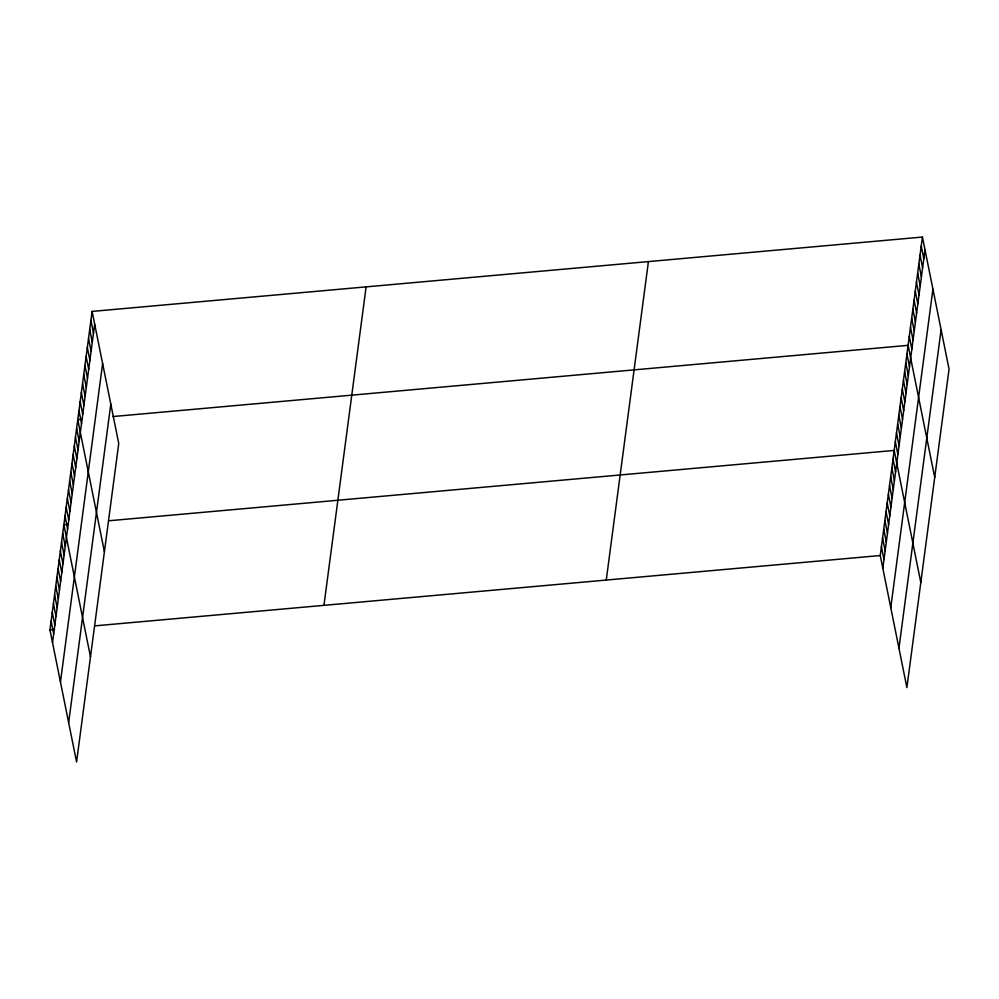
<?xml version="1.0" encoding="UTF-8"?>
<svg xmlns="http://www.w3.org/2000/svg" width="999" height="999" viewBox="0 0 999 999"><rect width="100%" height="100%" fill="white"/><g stroke="black" fill="none" stroke-linecap="round" stroke-linejoin="round"><path stroke-width="1.5" d="M92.108 311.413L118.744 443.469L76.573 761.95L49.95 629.882L92.108 311.413L922.427 237.05L949.05 369.118L906.892 687.587L880.256 555.531L922.427 237.05M52.522 642.632L94.68 324.151M60.464 682.005L102.622 363.524M68.644 722.577L110.802 404.096M323.951 605.357L366.109 286.875M606.256 580.069L648.426 261.588M882.829 568.281L924.987 249.8M890.771 607.654L932.929 289.173M898.95 648.214L941.108 329.745M82.343 419.28L77.772 419.692L104.408 551.748M112.787 416.558L908.091 345.342L934.714 477.397M68.431 524.375L63.861 524.787L90.484 656.842M109.528 520.704L894.18 450.437L920.803 582.492M49.95 629.882L54.52 629.482M95.617 625.799L880.256 555.531M921.228 246.079L923.8 258.828M920.029 255.107L922.601 267.844M918.843 264.123L921.403 276.873M917.644 273.152L920.216 285.889M916.445 282.18L919.018 294.917M915.259 291.196L917.831 303.946M914.06 300.224L916.632 312.962M912.861 309.24L915.434 321.99M911.675 318.269L914.247 331.006M910.476 327.297L913.049 340.035M909.277 336.313L911.85 349.063M906.93 354.096L909.502 366.845M905.768 362.849L908.341 375.599M904.607 371.616L907.179 384.353M903.446 380.369L906.018 393.119M902.284 389.135L904.857 401.873M901.135 397.889L903.695 410.626M899.974 406.643L902.547 419.393M898.813 415.409L901.385 428.146M897.651 424.163L900.224 436.9M896.49 432.917L899.063 445.666M895.329 441.683L897.901 454.42M893.019 459.19L895.579 471.94M891.857 467.957L894.43 480.694M890.696 476.71L893.268 489.46M889.535 485.464L892.107 498.214M888.373 494.23L890.946 506.968M887.212 502.984L889.784 515.734M886.063 511.738L888.623 524.487M884.902 520.504L887.474 533.241M883.74 529.258L886.313 542.007M882.579 538.024L885.151 550.761M881.418 546.778L883.99 559.515M90.921 320.429L93.481 333.179M89.723 329.458L92.295 342.207M88.524 338.486L91.096 351.223M87.338 347.502L89.898 360.252M86.139 356.531L88.711 369.268M84.94 365.547L87.512 378.296M83.754 374.575L86.314 387.325M82.555 383.604L85.127 396.341M81.356 392.619L83.928 405.369M80.17 401.648L82.73 414.385M78.971 410.664L81.543 423.414M76.623 428.446L79.183 441.196M75.462 437.212L78.022 449.95M74.301 445.966L76.873 458.716M73.139 454.72L75.712 467.47M71.978 463.486L74.55 476.223M70.817 472.24L73.389 484.99M69.655 480.994L72.228 493.743M68.506 489.76L71.066 502.497M67.345 498.513L69.918 511.263M66.184 507.28L68.756 520.017M65.022 516.033L67.595 528.771M62.7 533.553L65.272 546.291M61.538 542.307L64.111 555.044M60.39 551.061L62.949 563.811M59.228 559.827L61.801 572.564M58.067 568.581L60.639 581.331M56.906 577.335L59.478 590.084M55.744 586.101L58.317 598.838M54.583 594.855L57.155 607.604M53.434 603.608L55.994 616.358M52.273 612.375L54.833 625.112M51.111 621.128L53.684 633.878"/></g></svg>
